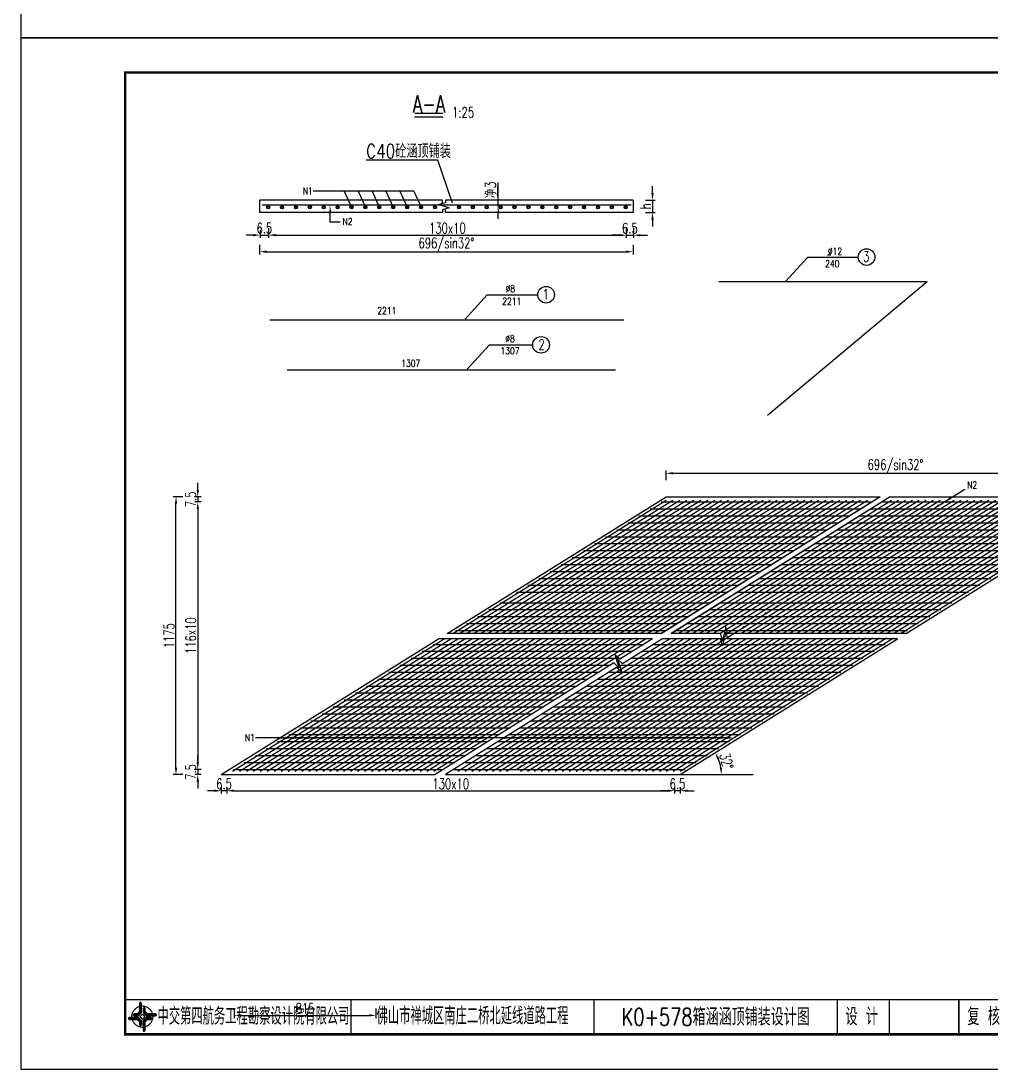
# Model space of a CAD drawing. Header units: millimetres. Extents: x -475 to 1205, y -1212 to 867.
# Drawn here: x -475.2 to -195.9, y -321.1 to -19.3 of the extents above; entities that cross this region are included whole.
import ezdxf
from ezdxf.enums import TextEntityAlignment as Align

# ---------------------------------------------------------------- set-up
doc = ezdxf.new("R2010")
doc.units = ezdxf.units.MM
doc.header["$LTSCALE"] = 0.25
doc.header["$PDMODE"] = 32
doc.header["$PDSIZE"] = 0.5
for name, color, linetype in [('0_yellow', 2, 'Continuous'), ('DIMENSION', 4, 'Continuous'), ('GANG_JIN', 6, 'Continuous'), ('YBGZ', 1, 'Continuous'), ('图框', 7, 'Continuous'), ('尺寸标注', 2, 'Continuous'), ('文字', 7, 'Continuous'), ('文字字符', 7, 'Continuous'), ('标注', 4, 'Continuous'), ('界线', 1, 'Continuous'), ('结构', 7, 'Continuous'), ('钢筋', 6, 'Continuous')]:
    doc.layers.add(name, color=color, linetype=linetype)
doc.styles.add('DESIGN', font='romans9_.shx', dxfattribs={"width": 0.8, "bigfont": 'hztxt.shx'})
doc.styles.get("Standard").update_dxf_attribs({"font": 'simplex1.shx', "width": 0.7, "bigfont": 'hztxt.shx'})
doc.styles.add('text', font='romans__.shx', dxfattribs={"width": 0.8, "bigfont": 'hztxt.shx'})
doc.dimstyles.new('STANDARD-200', dxfattribs={"dimscale": 0, "dimtxt": 3, "dimasz": 2, "dimexe": 0.8, "dimexo": 1, "dimgap": 0.5, "dimtad": 1, "dimdec": 0, "dimlfac": 20, "dimzin": 9, "dimdsep": 46, "dimtxsty": 'Standard', "dimcen": 0.5, "dimclrd": 256, "dimclre": 256, "dimclrt": 7, "dimadec": 0, "dimazin": 2, "dimtfac": 1, "dimtdec": 0, "dimtix": 1, "dimtmove": 2, "dimatfit": 3, "dimfxl": 0, "dimtolj": 1, "dimtzin": 0, "dimlwd": -1, "dimlwe": -1, "dimarcsym": 0})
doc.dimstyles.new('STANDARD-25', dxfattribs={"dimscale": 0, "dimtxt": 3, "dimasz": 2, "dimexe": 0.8, "dimexo": 1, "dimgap": 0.5, "dimtad": 1, "dimdec": 0, "dimlfac": 2.5, "dimzin": 9, "dimdsep": 46, "dimtxsty": 'Standard', "dimcen": 0.5, "dimclrd": 256, "dimclre": 256, "dimclrt": 7, "dimadec": 0, "dimazin": 2, "dimtfac": 1, "dimtdec": 0, "dimtix": 1, "dimtmove": 2, "dimatfit": 3, "dimfxl": 0, "dimtolj": 1, "dimtzin": 0, "dimlwd": -1, "dimlwe": -1, "dimarcsym": 0})

# ---------------------------------------------------------------- blocks, each defined once
blk = doc.blocks.new('123')
at = {"layer": '图框', "color": 2}
blk.add_lwpolyline([(370.03, 635.68), (370.03, 932.68), (-49.97, 932.68), (-49.97, 635.68)], close=True, dxfattribs=at)
blk = doc.blocks.new('tb')
at = {"lineweight": -3}
h = blk.add_hatch(color=256, dxfattribs=at)
h.paths.add_polyline_path([(-1.23, -0.13), (-3.78, -0.14), (-4.14, -0.41), (-1.4, -0.44), (-0.56, -1.24), (-0.54, -2.62), (-0.27, -2.2), (-0.26, -1.06)])
h.paths.add_polyline_path([(0.13, -1.08), (0.14, -3.86), (0.41, -4.26), (0.44, -1.24), (1.25, -0.43), (2.66, -0.43), (2.26, -0.16), (1.07, -0.15)])
h.paths.add_polyline_path([(1.08, 0.3), (3.62, 0.3), (4.02, 0.56), (1.25, 0.57), (0.43, 1.39), (0.43, 2.8), (0.16, 2.41), (0.15, 1.24)])
h.paths.add_polyline_path([(-0.28, 1.21), (-0.28, 3.99), (-0.56, 4.39), (-0.57, 1.41), (-1.38, 0.6), (-2.74, 0.56), (-2.33, 0.3), (-1.2, 0.29)])
for p, q in [((-0.56, 4.39), (-0.57, 1.41)), ((-1.38, 0.6), (-2.74, 0.56)), ((-0.57, 1.41), (-1.38, 0.6)), ((0.43, 2.8), (0.43, 1.39)), ((0.43, 1.39), (1.25, 0.57)), ((1.25, 0.57), (4.02, 0.56)), ((-4.14, -0.41), (-1.4, -0.44)), ((-1.4, -0.44), (-0.56, -1.24)), ((-0.56, -1.24), (-0.54, -2.62)), ((0.41, -4.26), (0.44, -1.24)), ((0.44, -1.24), (1.25, -0.43)), ((1.25, -0.43), (2.66, -0.43))]:
    blk.add_line(p, q, dxfattribs=at)
at = {"lineweight": -3, "const_width": 0.35, "flags": 128}
for points in [[(-0.9, 3.02, 0.324167), (-3.16, -0.14)], [(2.88, 0.92, 0.324403), (-0.24, 3.15)], [(0.75, -2.86, 0.325418), (3.02, 0.26)], [(-2.98, -0.76, 0.322976), (0.14, -2.98)]]:
    blk.add_lwpolyline(points, format="xyb", dxfattribs=at)
at = {"lineweight": -3, "flags": 128}
for points in [[(-0.9, 3.99), (-0.9, 1.58), (-1.53, 0.91), (-2.34, 0.91), (-2.74, 0.56), (-2.33, 0.3), (-1.2, 0.29), (-0.28, 1.21), (-0.28, 3.99), (-0.56, 4.39)], [(-0.04, 0.77), (0.68, 0.04), (-0.04, -0.69), (-0.77, 0.05)], [(3.62, 0.92), (1.43, 0.92), (0.77, 1.54), (0.77, 2.38), (0.43, 2.8), (0.16, 2.41), (0.15, 1.24), (1.08, 0.3), (3.62, 0.3), (4.02, 0.56)], [(-3.73, -0.76), (-1.54, -0.76), (-0.89, -1.39), (-0.89, -2.21), (-0.54, -2.62), (-0.27, -2.2), (-0.26, -1.06), (-1.23, -0.13), (-3.78, -0.14), (-4.14, -0.41)], [(0.75, -3.85), (0.75, -1.43), (1.4, -0.78), (2.26, -0.78), (2.66, -0.43), (2.26, -0.16), (1.07, -0.15), (0.13, -1.08), (0.14, -3.86), (0.41, -4.26)]]:
    blk.add_lwpolyline(points, close=True, dxfattribs=at)
blk = doc.blocks.new('series')
at = {"width": 0.75}
for tag, height, p in [('页码', 4, (-35, -19)), ('图名', 5, (-220, -282)), ('图号', 5, (-20, -282))]:
    blk.add_attdef(tag, text='', height=height, dxfattribs=at).set_placement(p, align=Align.MIDDLE_CENTER)
blk = doc.blocks.new('*D800')
at = {"layer": 'Defpoints', "color": 0}
for p in [(-413.76, -223.73), (-373, -288.17), (-373, -305.63)]:
    blk.add_point(p, dxfattribs=at)
at = {"layer": '标注'}
for p, q in [((-413.76, -303.63), (-413.76, -306.43)), ((-373, -303.63), (-373, -306.43)), ((-411.76, -305.63), (-375, -305.63))]:
    blk.add_line(p, q, dxfattribs=at)
for points in [[(-411.76, -305.29), (-411.76, -305.96), (-413.76, -305.63)], [(-375, -305.29), (-375, -305.96), (-373, -305.63)]]:
    blk.add_solid(points, dxfattribs=at)
at = {"layer": '标注', "color": 7, "insert": (-393.38, -303.63), "char_height": 3, "attachment_point": 5}
blk.add_mtext('\\A1;815', dxfattribs=at)
blk = doc.blocks.new('*D840')
at = {"layer": 'Defpoints', "color": 0}
for p in [(-430.54, -156.28), (-290.17, -156.28), (-290.17, -236.28)]:
    blk.add_point(p, dxfattribs=at)
at = {"layer": '标注'}
for p, q in [((-428.54, -156.28), (-431.34, -156.28)), ((-430.54, -234.28), (-430.54, -158.28)), ((-428.54, -236.28), (-431.34, -236.28))]:
    blk.add_line(p, q, dxfattribs=at)
for points in [[(-430.87, -158.28), (-430.2, -158.28), (-430.54, -156.28)], [(-430.87, -234.28), (-430.2, -234.28), (-430.54, -236.28)]]:
    blk.add_solid(points, dxfattribs=at)
at = {"layer": '标注', "color": 7, "insert": (-432.54, -196.28), "char_height": 3, "attachment_point": 5, "rotation": 90}
blk.add_mtext('\\A1;1175', dxfattribs=at)
blk = doc.blocks.new('*D841')
at = {"layer": 'Defpoints', "color": 0}
for p in [(-422.28, -157.78), (-424.28, -234.78), (-422.28, -234.78)]:
    blk.add_point(p, dxfattribs=at)
at = {"layer": '标注'}
for p, q in [((-423.28, -157.78), (-425.08, -157.78)), ((-424.28, -159.78), (-424.28, -232.78)), ((-423.28, -234.78), (-425.08, -234.78))]:
    blk.add_line(p, q, dxfattribs=at)
for points in [[(-424.61, -159.78), (-423.94, -159.78), (-424.28, -157.78)], [(-424.61, -232.78), (-423.94, -232.78), (-424.28, -234.78)]]:
    blk.add_solid(points, dxfattribs=at)
at = {"layer": '标注', "color": 7, "insert": (-426.28, -196.28), "char_height": 3, "attachment_point": 5, "rotation": 90}
blk.add_mtext('\\A1;116x10', dxfattribs=at)
blk = doc.blocks.new('*D842')
at = {"layer": 'Defpoints', "color": 0}
for p in [(-422.28, -234.78), (-424.28, -236.28), (-422.28, -236.28)]:
    blk.add_point(p, dxfattribs=at)
at = {"layer": '标注'}
for p, q in [((-424.28, -232.78), (-424.28, -230.78)), ((-423.28, -234.78), (-425.08, -234.78)), ((-424.28, -234.78), (-424.28, -236.28)), ((-423.28, -236.28), (-425.08, -236.28)), ((-424.28, -238.28), (-424.28, -240.28))]:
    blk.add_line(p, q, dxfattribs=at)
for points in [[(-424.61, -232.78), (-423.94, -232.78), (-424.28, -234.78)], [(-424.61, -238.28), (-423.94, -238.28), (-424.28, -236.28)]]:
    blk.add_solid(points, dxfattribs=at)
at = {"layer": '标注', "color": 7, "insert": (-426.28, -235.53), "char_height": 3, "attachment_point": 5, "rotation": 90}
blk.add_mtext('\\A1;7.5', dxfattribs=at)
blk = doc.blocks.new('*D843')
at = {"layer": 'Defpoints', "color": 0}
for p in [(-422.28, -156.28), (-424.28, -157.78), (-422.28, -157.78)]:
    blk.add_point(p, dxfattribs=at)
at = {"layer": '标注'}
for p, q in [((-424.28, -154.28), (-424.28, -152.28)), ((-423.28, -156.28), (-425.08, -156.28)), ((-424.28, -156.28), (-424.28, -157.78)), ((-423.28, -157.78), (-425.08, -157.78)), ((-424.28, -159.78), (-424.28, -161.78))]:
    blk.add_line(p, q, dxfattribs=at)
for points in [[(-424.61, -154.28), (-423.94, -154.28), (-424.28, -156.28)], [(-424.61, -159.78), (-423.94, -159.78), (-424.28, -157.78)]]:
    blk.add_solid(points, dxfattribs=at)
at = {"layer": '标注', "color": 7, "insert": (-426.28, -157.03), "char_height": 3, "attachment_point": 5, "rotation": 90}
blk.add_mtext('\\A1;7.5', dxfattribs=at)
blk = doc.blocks.new('*D844')
at = {"layer": 'Defpoints', "color": 0}
for p in [(-157.36, -149.52), (-289.46, -156.28), (-157.36, -156.28)]:
    blk.add_point(p, dxfattribs=at)
at = {"layer": '标注'}
for p, q in [((-289.46, -151.52), (-289.46, -148.72)), ((-287.46, -149.52), (-159.36, -149.52)), ((-157.36, -151.52), (-157.36, -148.72))]:
    blk.add_line(p, q, dxfattribs=at)
for points in [[(-287.46, -149.19), (-287.46, -149.85), (-289.46, -149.52)], [(-159.36, -149.19), (-159.36, -149.85), (-157.36, -149.52)]]:
    blk.add_solid(points, dxfattribs=at)
at = {"layer": '标注', "color": 7, "insert": (-223.41, -147.52), "char_height": 3, "attachment_point": 5}
blk.add_mtext('\\A1;696/sin32°', dxfattribs=at)
blk = doc.blocks.new('*D845')
at = {"layer": 'Defpoints', "color": 0}
for p in [(-286.98, -238.94), (-286.98, -240.94), (-285.38, -238.94)]:
    blk.add_point(p, dxfattribs=at)
at = {"layer": '标注'}
for p, q in [((-288.98, -240.94), (-290.98, -240.94)), ((-286.98, -239.94), (-286.98, -241.74)), ((-285.38, -240.94), (-286.98, -240.94)), ((-285.38, -239.94), (-285.38, -241.74)), ((-283.38, -240.94), (-281.38, -240.94))]:
    blk.add_line(p, q, dxfattribs=at)
for points in [[(-288.98, -240.6), (-288.98, -241.27), (-286.98, -240.94)], [(-283.38, -240.6), (-283.38, -241.27), (-285.38, -240.94)]]:
    blk.add_solid(points, dxfattribs=at)
at = {"layer": '标注', "color": 7, "insert": (-286.18, -238.94), "char_height": 3, "attachment_point": 5}
blk.add_mtext('\\A1;6.5', dxfattribs=at)
blk = doc.blocks.new('*D846')
at = {"layer": 'Defpoints', "color": 0}
for p in [(-417.49, -238.94), (-417.49, -240.94), (-415.89, -238.94)]:
    blk.add_point(p, dxfattribs=at)
at = {"layer": '标注'}
for p, q in [((-419.49, -240.94), (-421.49, -240.94)), ((-417.49, -239.94), (-417.49, -241.74)), ((-415.89, -240.94), (-417.49, -240.94)), ((-415.89, -239.94), (-415.89, -241.74)), ((-413.89, -240.94), (-411.89, -240.94))]:
    blk.add_line(p, q, dxfattribs=at)
for points in [[(-419.49, -240.6), (-419.49, -241.27), (-417.49, -240.94)], [(-413.89, -240.6), (-413.89, -241.27), (-415.89, -240.94)]]:
    blk.add_solid(points, dxfattribs=at)
at = {"layer": '标注', "color": 7, "insert": (-416.69, -238.94), "char_height": 3, "attachment_point": 5}
blk.add_mtext('\\A1;6.5', dxfattribs=at)
blk = doc.blocks.new('*D847')
at = {"layer": 'Defpoints', "color": 0}
for p in [(-415.89, -238.94), (-286.98, -238.94), (-286.98, -240.94)]:
    blk.add_point(p, dxfattribs=at)
at = {"layer": '标注'}
for p, q in [((-415.89, -239.94), (-415.89, -241.74)), ((-413.89, -240.94), (-288.98, -240.94)), ((-286.98, -239.94), (-286.98, -241.74))]:
    blk.add_line(p, q, dxfattribs=at)
for points in [[(-413.89, -240.6), (-413.89, -241.27), (-415.89, -240.94)], [(-288.98, -240.6), (-288.98, -241.27), (-286.98, -240.94)]]:
    blk.add_solid(points, dxfattribs=at)
at = {"layer": '标注', "color": 7, "insert": (-351.44, -238.94), "char_height": 3, "attachment_point": 5}
blk.add_mtext('\\A1;130x10', dxfattribs=at)
blk = doc.blocks.new('*D848')
at = {"layer": 'Defpoints', "color": 0}
for p in [(-222.87, -197.22), (-273.72, -234.08), (-285.38, -236.28), (-285.38, -236.28), (-264.34, -236.28)]:
    blk.add_point(p, dxfattribs=at)
at = {"layer": '标注'}
blk.add_arc((-285.38, -236.28), 11.86, 9.6697, 22.3303, dxfattribs=at)
for points in [[(-274.71, -231.93), (-274.11, -231.62), (-275.32, -229.99)], [(-273.36, -234.26), (-274.02, -234.32), (-273.52, -236.28)]]:
    blk.add_solid(points, dxfattribs=at)
at = {"layer": '标注', "color": 7, "insert": (-272.06, -232.46), "char_height": 3, "attachment_point": 5, "rotation": 286}
blk.add_mtext('\\A1;32°', dxfattribs=at)
blk = doc.blocks.new('DIM')
blk.add_lwpolyline([(-1, -0.1, 0.2, 0, 0), (0, 0, 0, 0, 0)], format="xyseb")
blk = doc.blocks.new('*D850')
at = {"layer": 'Defpoints', "color": 0}
for p in [(-403.86, -67.06), (-406.32, -78.44), (-403.86, -80.94)]:
    blk.add_point(p, dxfattribs=at)
at = {"layer": '标注'}
for p, q in [((-408.32, -80.94), (-410.32, -80.94)), ((-406.32, -79.44), (-406.32, -81.74)), ((-406.32, -80.94), (-403.86, -80.94)), ((-403.86, -78.94), (-403.86, -81.74)), ((-401.86, -80.94), (-399.86, -80.94))]:
    blk.add_line(p, q, dxfattribs=at)
for points in [[(-408.32, -80.6), (-408.32, -81.27), (-406.32, -80.94)], [(-401.86, -80.6), (-401.86, -81.27), (-403.86, -80.94)]]:
    blk.add_solid(points, dxfattribs=at)
at = {"layer": '标注', "color": 7, "insert": (-405.09, -78.94), "char_height": 3, "attachment_point": 5}
blk.add_mtext('\\A1;6.5', dxfattribs=at)
blk = doc.blocks.new('*D851')
at = {"layer": 'Defpoints', "color": 0}
for p in [(-403.86, -79.44), (-300.93, -79.46), (-300.93, -80.94)]:
    blk.add_point(p, dxfattribs=at)
at = {"layer": '标注'}
for p, q in [((-403.86, -80.44), (-403.86, -81.74)), ((-401.86, -80.94), (-302.93, -80.94)), ((-300.93, -80.46), (-300.93, -81.74))]:
    blk.add_line(p, q, dxfattribs=at)
for points in [[(-401.86, -80.6), (-401.86, -81.27), (-403.86, -80.94)], [(-302.93, -80.6), (-302.93, -81.27), (-300.93, -80.94)]]:
    blk.add_solid(points, dxfattribs=at)
at = {"layer": '标注', "color": 7, "insert": (-352.4, -78.94), "char_height": 3, "attachment_point": 5}
blk.add_mtext('\\A1;130x10', dxfattribs=at)
blk = doc.blocks.new('*D852')
at = {"layer": 'Defpoints', "color": 0}
for p in [(-298.83, -65.43), (-300.93, -67.06), (-298.83, -80.96)]:
    blk.add_point(p, dxfattribs=at)
at = {"layer": '标注'}
for p, q in [((-302.93, -80.96), (-304.93, -80.96)), ((-300.93, -78.96), (-300.93, -81.76)), ((-300.93, -80.96), (-298.83, -80.96)), ((-298.83, -78.96), (-298.83, -81.76)), ((-296.83, -80.96), (-294.83, -80.96))]:
    blk.add_line(p, q, dxfattribs=at)
for points in [[(-302.93, -80.63), (-302.93, -81.3), (-300.93, -80.96)], [(-296.83, -80.63), (-296.83, -81.3), (-298.83, -80.96)]]:
    blk.add_solid(points, dxfattribs=at)
at = {"layer": '标注', "color": 7, "insert": (-299.88, -78.96), "char_height": 3, "attachment_point": 5}
blk.add_mtext('\\A1;6.5', dxfattribs=at)
blk = doc.blocks.new('*D853')
at = {"layer": 'Defpoints', "color": 0}
for p in [(-298.97, -70.84), (-298.97, -74.44), (-293.35, -74.44)]:
    blk.add_point(p, dxfattribs=at)
at = {"layer": '标注'}
for p, q in [((-293.35, -68.84), (-293.35, -66.84)), ((-295.35, -70.84), (-292.55, -70.84)), ((-293.35, -70.84), (-293.35, -74.44)), ((-295.35, -74.44), (-292.55, -74.44)), ((-293.35, -76.44), (-293.35, -78.44))]:
    blk.add_line(p, q, dxfattribs=at)
for points in [[(-293.69, -68.84), (-293.02, -68.84), (-293.35, -70.84)], [(-293.69, -76.44), (-293.02, -76.44), (-293.35, -74.44)]]:
    blk.add_solid(points, dxfattribs=at)
at = {"layer": '标注', "color": 7, "insert": (-295.35, -72.64), "char_height": 3, "attachment_point": 5, "rotation": 90}
blk.add_mtext('\\A1;h', dxfattribs=at)
blk = doc.blocks.new('A$C3CEC7726')
at = {"layer": 'YBGZ', "color": 4, "linetype": 'Continuous'}
for radius in [0.45, 0.27]:
    blk.add_circle((0, 0), radius, dxfattribs=at)
blk = doc.blocks.new('*D854')
at = {"layer": 'Defpoints', "color": 0}
for p in [(-406.46, -74.44), (-298.97, -74.44), (-298.97, -85.71)]:
    blk.add_point(p, dxfattribs=at)
at = {"layer": '标注'}
for p, q in [((-406.46, -83.71), (-406.46, -86.51)), ((-298.97, -83.71), (-298.97, -86.51)), ((-404.46, -85.71), (-300.97, -85.71))]:
    blk.add_line(p, q, dxfattribs=at)
for points in [[(-404.46, -85.38), (-404.46, -86.05), (-406.46, -85.71)], [(-300.97, -85.38), (-300.97, -86.05), (-298.97, -85.71)]]:
    blk.add_solid(points, dxfattribs=at)
at = {"layer": '标注', "color": 7, "insert": (-352.71, -83.71), "char_height": 3, "attachment_point": 5}
blk.add_mtext('\\A1;696/sin32°', dxfattribs=at)

msp = doc.modelspace()

# ---------------------------------------------------------------- linework, layer by layer
for p, q in [((-227.86, -156.281), (-290.874, -195.656)), ((-224.957, -156.281), (-287.97, -195.656)), ((-283.97, -195.656), (-287.97, -195.656)), ((-273.743, -195.656), (-285.422, -195.656)), ((-273.226, -197.588), (-273.743, -195.656)), ((-272.261, -193.724), (-273.226, -197.588)), ((-272.261, -195.283), (-273.226, -199.147)), ((-271.743, -195.656), (-272.261, -193.724)), ((-272.261, -195.283), (-271.743, -197.215)), ((-220.37, -195.656), (-272.161, -195.656)), ((-293.369, -197.215), (-302.775, -203.093)), ((-290.466, -197.215), (-301.988, -204.415)), ((-284.466, -197.215), (-290.466, -197.215)), ((-273.226, -199.147), (-273.743, -197.215)), ((-302.775, -203.093), (-304.238, -201.729)), ((-304.238, -201.729), (-303.009, -205.517)), ((-304.471, -204.153), (-355.887, -236.281)), ((-303.009, -205.517), (-304.471, -204.153)), ((-301.988, -204.415), (-303.45, -203.051)), ((-303.45, -203.051), (-302.221, -206.839)), ((-303.684, -205.475), (-352.984, -236.281)), ((-302.221, -206.839), (-303.684, -205.475))]:
    msp.add_line(p, q)
for points, const_width in [([(-65.166, -34.085), (-445.166, -34.085), (-445.166, -311.085), (-65.166, -311.085), (-65.166, -34.085)], 0.7), ([(-445.166, -301.085), (-65.166, -301.085)], 0.4)]:
    msp.add_lwpolyline(points, dxfattribs=dict(const_width=const_width))
for points in [[(-352.474, -195.656), (-289.46, -156.281)], [(-289.46, -156.281), (-227.86, -156.281)], [(-224.957, -156.281), (-157.357, -156.281)], [(-220.37, -195.656), (-157.357, -156.281)], [(-290.874, -195.656), (-352.474, -195.656)], [(-417.487, -236.281), (-354.969, -197.215)], [(-293.369, -197.215), (-354.969, -197.215)], [(-273.325, -197.215), (-285.422, -197.215)], [(-285.384, -236.281), (-222.866, -197.215)], [(-222.866, -197.215), (-271.743, -197.215)], [(-417.487, -236.281), (-355.887, -236.281)], [(-352.984, -236.281), (-285.384, -236.281)]]:
    msp.add_lwpolyline(points)
at = {"color": 4}
for points in [[(-269.97, -195.656), (-203.443, -154.085)], [(-332.583, -234.781), (-269.97, -195.656)]]:
    msp.add_lwpolyline(points, dxfattribs=at)
at = {"color": 6}
for points in [[(-350.874, -195.656), (-289.461, -157.281)], [(-348.874, -195.656), (-287.461, -157.281)], [(-346.874, -195.656), (-285.461, -157.281)], [(-344.874, -195.656), (-283.461, -157.281)], [(-342.874, -195.656), (-281.461, -157.281)], [(-340.874, -195.656), (-279.461, -157.281)], [(-338.874, -195.656), (-277.461, -157.281)], [(-336.874, -195.656), (-275.461, -157.281)], [(-334.874, -195.656), (-273.461, -157.281)], [(-332.874, -195.656), (-271.461, -157.281)], [(-330.874, -195.656), (-269.461, -157.281)], [(-328.874, -195.656), (-267.461, -157.281)], [(-326.874, -195.656), (-265.461, -157.281)], [(-324.874, -195.656), (-263.461, -157.281)], [(-322.874, -195.656), (-261.461, -157.281)], [(-320.874, -195.656), (-259.461, -157.281)], [(-318.874, -195.656), (-257.461, -157.281)], [(-316.874, -195.656), (-255.461, -157.281)], [(-314.874, -195.656), (-253.461, -157.281)], [(-312.874, -195.656), (-251.461, -157.281)], [(-310.874, -195.656), (-249.461, -157.281)], [(-308.874, -195.656), (-247.461, -157.281)], [(-306.874, -195.656), (-245.461, -157.281)], [(-304.874, -195.656), (-243.461, -157.281)], [(-302.874, -195.656), (-241.461, -157.281)], [(-300.874, -195.656), (-239.461, -157.281)], [(-298.874, -195.656), (-237.461, -157.281)], [(-296.874, -195.656), (-235.461, -157.281)], [(-294.874, -195.656), (-233.461, -157.281)], [(-294.062, -159.781), (-233.462, -159.781)], [(-292.874, -195.656), (-231.461, -157.281)], [(-290.874, -195.656), (-229.461, -157.281)], [(-290.861, -157.781), (-230.261, -157.781)], [(-287.97, -195.656), (-226.557, -157.281)], [(-285.97, -195.656), (-224.557, -157.281)], [(-283.97, -195.656), (-222.557, -157.281)], [(-281.97, -195.656), (-220.557, -157.281)], [(-279.97, -195.656), (-218.557, -157.281)], [(-277.97, -195.656), (-216.557, -157.281)], [(-275.97, -195.656), (-214.557, -157.281)], [(-273.97, -195.656), (-212.557, -157.281)], [(-271.97, -195.656), (-210.557, -157.281)], [(-269.97, -195.656), (-208.557, -157.281)], [(-267.97, -195.656), (-206.557, -157.281)], [(-265.97, -195.656), (-204.557, -157.281)], [(-263.97, -195.656), (-202.557, -157.281)], [(-261.97, -195.656), (-200.557, -157.281)], [(-259.97, -195.656), (-198.557, -157.281)], [(-257.97, -195.656), (-196.557, -157.281)], [(-255.97, -195.656), (-194.557, -157.281)], [(-253.97, -195.656), (-192.557, -157.281)], [(-251.97, -195.656), (-190.557, -157.281)], [(-249.97, -195.656), (-188.557, -157.281)], [(-247.97, -195.656), (-186.557, -157.281)], [(-245.97, -195.656), (-184.557, -157.281)], [(-243.97, -195.656), (-182.557, -157.281)], [(-241.97, -195.656), (-180.557, -157.281)], [(-239.97, -195.656), (-178.557, -157.281)], [(-237.97, -195.656), (-176.557, -157.281)], [(-235.97, -195.656), (-174.557, -157.281)], [(-233.97, -195.656), (-172.557, -157.281)], [(-231.97, -195.656), (-170.557, -157.281)], [(-230.558, -159.781), (-163.958, -159.781)], [(-229.97, -195.656), (-168.557, -157.281)], [(-227.97, -195.656), (-166.557, -157.281)], [(-227.358, -157.781), (-160.758, -157.781)], [(-225.97, -195.656), (-164.557, -157.281)], [(-223.97, -195.656), (-162.557, -157.281)], [(-221.97, -195.656), (-160.557, -157.281)], [(-297.262, -161.781), (-236.662, -161.781)], [(-233.759, -161.781), (-167.159, -161.781)], [(-303.664, -165.781), (-243.064, -165.781)], [(-300.463, -163.781), (-239.863, -163.781)], [(-240.16, -165.781), (-173.56, -165.781)], [(-236.96, -163.781), (-170.36, -163.781)], [(-306.864, -167.781), (-246.264, -167.781)], [(-243.361, -167.781), (-176.761, -167.781)], [(-313.266, -171.781), (-252.666, -171.781)], [(-310.065, -169.781), (-249.465, -169.781)], [(-249.762, -171.781), (-183.162, -171.781)], [(-246.562, -169.781), (-179.962, -169.781)], [(-316.466, -173.781), (-255.866, -173.781)], [(-252.963, -173.781), (-186.363, -173.781)], [(-322.868, -177.781), (-262.268, -177.781)], [(-319.667, -175.781), (-259.067, -175.781)], [(-259.364, -177.781), (-192.764, -177.781)], [(-256.164, -175.781), (-189.564, -175.781)], [(-326.068, -179.781), (-265.468, -179.781)], [(-262.565, -179.781), (-195.965, -179.781)], [(-332.47, -183.781), (-271.87, -183.781)], [(-329.269, -181.781), (-268.669, -181.781)], [(-268.966, -183.781), (-202.366, -183.781)], [(-265.766, -181.781), (-199.166, -181.781)], [(-337.271, -186.781), (-276.671, -186.781)], [(-273.767, -186.781), (-207.167, -186.781)], [(-340.471, -188.781), (-279.871, -188.781)], [(-276.968, -188.781), (-210.368, -188.781)], [(-346.873, -192.781), (-286.273, -192.781)], [(-343.672, -190.781), (-283.072, -190.781)], [(-283.369, -192.781), (-216.769, -192.781)], [(-280.169, -190.781), (-213.569, -190.781)], [(-350.073, -194.781), (-289.473, -194.781)], [(-286.57, -194.781), (-219.97, -194.781)], [(-414.287, -235.281), (-353.369, -197.215)], [(-412.287, -235.281), (-351.369, -197.215)], [(-410.287, -235.281), (-349.369, -197.215)], [(-408.287, -235.281), (-347.369, -197.215)], [(-406.287, -235.281), (-345.369, -197.215)], [(-404.287, -235.281), (-343.369, -197.215)], [(-402.287, -235.281), (-341.369, -197.215)], [(-400.287, -235.281), (-339.369, -197.215)], [(-398.287, -235.281), (-337.369, -197.215)], [(-396.287, -235.281), (-335.369, -197.215)], [(-394.287, -235.281), (-333.369, -197.215)], [(-392.287, -235.281), (-331.369, -197.215)], [(-390.287, -235.281), (-329.369, -197.215)], [(-388.287, -235.281), (-327.369, -197.215)], [(-386.287, -235.281), (-325.369, -197.215)], [(-384.287, -235.281), (-323.369, -197.215)], [(-382.287, -235.281), (-321.369, -197.215)], [(-380.287, -235.281), (-319.369, -197.215)], [(-378.287, -235.281), (-317.369, -197.215)], [(-376.287, -235.281), (-315.369, -197.215)], [(-374.287, -235.281), (-313.369, -197.215)], [(-372.287, -235.281), (-311.369, -197.215)], [(-370.287, -235.281), (-309.369, -197.215)], [(-368.287, -235.281), (-307.369, -197.215)], [(-366.287, -235.281), (-305.369, -197.215)], [(-364.287, -235.281), (-303.369, -197.215)], [(-362.287, -235.281), (-301.369, -197.215)], [(-360.287, -235.281), (-299.369, -197.215)], [(-358.287, -235.281), (-297.369, -197.215)], [(-356.475, -198.781), (-295.875, -198.781)], [(-356.287, -235.281), (-295.369, -197.215)], [(-349.383, -235.281), (-288.466, -197.215)], [(-347.383, -235.281), (-286.414, -197.183)], [(-345.383, -235.281), (-284.466, -197.215)], [(-343.383, -235.281), (-282.466, -197.215)], [(-341.383, -235.281), (-280.466, -197.215)], [(-339.383, -235.281), (-278.466, -197.215)], [(-337.383, -235.281), (-276.466, -197.215)], [(-335.383, -235.281), (-274.466, -197.215)], [(-331.383, -235.281), (-270.466, -197.215)], [(-329.383, -235.281), (-268.466, -197.215)], [(-327.383, -235.281), (-266.466, -197.215)], [(-325.383, -235.281), (-264.466, -197.215)], [(-323.383, -235.281), (-262.466, -197.215)], [(-321.383, -235.281), (-260.466, -197.215)], [(-319.383, -235.281), (-258.466, -197.215)], [(-317.383, -235.281), (-256.466, -197.215)], [(-315.383, -235.281), (-254.466, -197.215)], [(-313.383, -235.281), (-252.466, -197.215)], [(-311.383, -235.281), (-250.466, -197.215)], [(-309.383, -235.281), (-248.466, -197.215)], [(-307.383, -235.281), (-246.466, -197.215)], [(-305.383, -235.281), (-244.466, -197.215)], [(-303.383, -235.281), (-242.466, -197.215)], [(-301.383, -235.281), (-240.466, -197.215)], [(-299.383, -235.281), (-238.466, -197.215)], [(-297.383, -235.281), (-235.97, -196.906)], [(-295.383, -235.281), (-233.97, -196.906)], [(-293.383, -235.281), (-231.97, -196.906)], [(-292.971, -198.781), (-226.371, -198.781)], [(-291.383, -235.281), (-229.97, -196.906)], [(-289.383, -235.281), (-227.97, -196.906)], [(-287.383, -235.281), (-225.97, -196.906)], [(-285.383, -235.281), (-223.97, -196.906)], [(-359.675, -200.781), (-299.075, -200.781)], [(-296.172, -200.781), (-229.572, -200.781)], [(-366.077, -204.781), (-305.477, -204.781)], [(-362.876, -202.781), (-302.276, -202.781)], [(-302.889, -204.781), (-235.775, -204.781)], [(-299.373, -202.781), (-232.773, -202.781)], [(-369.277, -206.781), (-308.677, -206.781)], [(-305.774, -206.781), (-239.174, -206.781)], [(-375.679, -210.781), (-315.079, -210.781)], [(-372.478, -208.781), (-311.878, -208.781)], [(-312.175, -210.781), (-245.575, -210.781)], [(-308.975, -208.781), (-242.375, -208.781)], [(-378.879, -212.781), (-318.279, -212.781)], [(-315.376, -212.781), (-248.776, -212.781)], [(-385.281, -216.781), (-324.681, -216.781)], [(-382.08, -214.781), (-321.48, -214.781)], [(-321.777, -216.781), (-255.177, -216.781)], [(-318.577, -214.781), (-251.977, -214.781)], [(-388.481, -218.781), (-327.881, -218.781)], [(-324.978, -218.781), (-258.378, -218.781)], [(-394.883, -222.781), (-334.283, -222.781)], [(-391.682, -220.781), (-331.082, -220.781)], [(-331.379, -222.781), (-264.779, -222.781)], [(-328.179, -220.781), (-261.579, -220.781)], [(-398.083, -224.781), (-337.483, -224.781)], [(-334.58, -224.781), (-267.98, -224.781)], [(-404.485, -228.781), (-343.885, -228.781)], [(-401.284, -226.781), (-340.684, -226.781)], [(-340.981, -228.781), (-274.381, -228.781)], [(-337.781, -226.781), (-271.181, -226.781)], [(-407.685, -230.781), (-347.085, -230.781)], [(-344.182, -230.781), (-277.582, -230.781)], [(-414.087, -234.781), (-353.487, -234.781)], [(-410.886, -232.781), (-350.286, -232.781)], [(-350.583, -234.781), (-283.983, -234.781)], [(-347.383, -232.781), (-280.783, -232.781)]]:
    msp.add_lwpolyline(points, dxfattribs=at)
at = {"layer": 'DIMENSION'}
for p, q in [((-248.662, -87.245), (-255.055, -94.246)), ((-248.662, -87.245), (-234.113, -87.245)), ((-340.942, -98.099), (-347.336, -105.101)), ((-340.942, -98.099), (-326.394, -98.099)), ((-340.323, -112.529), (-346.717, -119.531)), ((-340.323, -112.529), (-327.856, -112.529))]:
    msp.add_line(p, q, dxfattribs=at)
for centre in [(-231.713, -87.245), (-323.994, -98.099), (-325.456, -112.529)]:
    msp.add_circle(centre, 2.4, dxfattribs=at)
at = {"layer": 'GANG_JIN'}
for p, q in [((-403.565, -105.301), (-301.628, -105.301)), ((-398.548, -119.731), (-303.971, -119.731))]:
    msp.add_line(p, q, dxfattribs=at)
at = {"layer": '图框', "const_width": 0.4}
for points in [[(-380.166, -301.085), (-380.166, -311.085)], [(-310.166, -311.085), (-310.166, -301.085)], [(-240.166, -311.085), (-240.166, -301.085)], [(-225.166, -311.085), (-225.166, -301.085)], [(-205.166, -311.085), (-205.166, -301.085)]]:
    msp.add_lwpolyline(points, dxfattribs=at)
at = {"layer": '尺寸标注', "color": 7}
msp.add_line((-242.965, -86.601), (-241.986, -86.601), dxfattribs=at)
at = {"layer": '文字'}
msp.add_line((-361.838, -46.892), (-353.601, -46.892), dxfattribs=at)
at = {"layer": '文字', "const_width": 0.4}
msp.add_lwpolyline([(-361.838, -45.892), (-353.601, -45.892)], dxfattribs=at)
at = {"layer": '标注'}
for p, q in [((-375.747, -59.284), (-355.249, -59.284)), ((-355.249, -59.284), (-351.03, -71.67)), ((-337.859, -65.749), (-337.859, -70.838)), ((-362.109, -68.234), (-391.044, -68.234)), ((-382.109, -68.234), (-380.003, -72.908)), ((-378.109, -68.234), (-376.003, -72.908)), ((-374.109, -68.234), (-372.003, -72.908)), ((-370.109, -68.234), (-368.003, -72.908)), ((-366.109, -68.234), (-364.003, -72.908)), ((-362.109, -68.234), (-360.003, -72.908)), ((-337.859, -68.838), (-337.859, -66.838)), ((-337.859, -70.838), (-337.859, -72.638)), ((-386.257, -73.911), (-386.257, -77.125)), ((-337.891, -74.281), (-337.891, -76.281)), ((-386.257, -77.125), (-383.257, -77.125)), ((-334.094, -225.727), (-407.683, -225.727)), ((-270.98, -225.727), (-336.094, -225.727)), ((-285.384, -236.281), (-264.344, -236.281))]:
    msp.add_line(p, q, dxfattribs=at)
for points in [[(-352.986, -70.838), (-352.986, -71.638), (-354.918, -72.155), (-351.855, -73.12), (-353.786, -73.638), (-353.786, -74.438)], [(-353.786, -71.638), (-353.786, -70.838)], [(-352.986, -74.438), (-352.986, -73.638)]]:
    msp.add_lwpolyline(points, dxfattribs=at)
for points in [[(-207.485, -157.004), (-207.838, -156.438), (-209.358, -157.781)], [(-210.685, -159.004), (-211.039, -158.438), (-212.558, -159.781)], [(-217.087, -163.004), (-217.44, -162.438), (-218.96, -163.781)], [(-213.886, -161.004), (-214.239, -160.438), (-215.759, -161.781)], [(-220.287, -165.004), (-220.641, -164.438), (-222.16, -165.781)], [(-226.689, -169.004), (-227.042, -168.438), (-228.562, -169.781)], [(-223.488, -167.004), (-223.841, -166.438), (-225.361, -167.781)], [(-229.89, -171.004), (-230.243, -170.438), (-231.762, -171.781)], [(-236.291, -175.004), (-236.644, -174.438), (-238.164, -175.781)], [(-233.09, -173.004), (-233.443, -172.438), (-234.963, -173.781)], [(-239.492, -177.004), (-239.845, -176.438), (-241.364, -177.781)], [(-245.893, -181.004), (-246.246, -180.438), (-247.766, -181.781)], [(-242.692, -179.004), (-243.045, -178.438), (-244.565, -179.781)], [(-249.094, -183.004), (-249.447, -182.438), (-250.966, -183.781)], [(-253.895, -186.004), (-254.248, -185.438), (-255.767, -186.781)], [(-260.296, -190.004), (-260.649, -189.438), (-262.169, -190.781)], [(-257.095, -188.004), (-257.448, -187.438), (-258.968, -188.781)], [(-263.497, -192.004), (-263.85, -191.438), (-265.369, -192.781)], [(-266.697, -194.004), (-267.05, -193.438), (-268.57, -194.781)], [(-273.099, -198.004), (-273.452, -197.438), (-274.971, -198.781)], [(-279.5, -202.004), (-279.853, -201.438), (-281.373, -202.781)], [(-276.299, -200.004), (-276.652, -199.438), (-278.172, -200.781)], [(-282.701, -204.004), (-283.054, -203.438), (-284.573, -204.781)], [(-289.102, -208.004), (-289.455, -207.438), (-290.975, -208.781)], [(-285.901, -206.004), (-286.254, -205.438), (-287.774, -206.781)], [(-292.303, -210.004), (-292.656, -209.438), (-294.175, -210.781)], [(-298.704, -214.004), (-299.057, -213.438), (-300.577, -214.781)], [(-295.503, -212.004), (-295.856, -211.438), (-297.376, -212.781)], [(-301.905, -216.004), (-302.258, -215.438), (-303.777, -216.781)], [(-308.306, -220.004), (-308.659, -219.438), (-310.179, -220.781)], [(-305.105, -218.004), (-305.459, -217.438), (-306.978, -218.781)], [(-311.507, -222.004), (-311.86, -221.438), (-313.379, -222.781)], [(-400.997, -225.393), (-400.997, -226.06), (-398.997, -225.727)], [(-398.997, -225.393), (-398.997, -226.06), (-396.997, -225.727)], [(-396.997, -225.393), (-396.997, -226.06), (-394.997, -225.727)], [(-394.997, -225.393), (-394.997, -226.06), (-392.997, -225.727)], [(-392.997, -225.393), (-392.997, -226.06), (-390.997, -225.727)], [(-390.997, -225.393), (-390.997, -226.06), (-388.997, -225.727)], [(-388.997, -225.393), (-388.997, -226.06), (-386.997, -225.727)], [(-386.997, -225.393), (-386.997, -226.06), (-384.997, -225.727)], [(-384.997, -225.393), (-384.997, -226.06), (-382.997, -225.727)], [(-382.997, -225.393), (-382.997, -226.06), (-380.997, -225.727)], [(-380.997, -225.393), (-380.997, -226.06), (-378.997, -225.727)], [(-378.997, -225.393), (-378.997, -226.06), (-376.997, -225.727)], [(-376.997, -225.393), (-376.997, -226.06), (-374.997, -225.727)], [(-374.997, -225.393), (-374.997, -226.06), (-372.997, -225.727)], [(-372.997, -225.393), (-372.997, -226.06), (-370.997, -225.727)], [(-370.997, -225.393), (-370.997, -226.06), (-368.997, -225.727)], [(-368.997, -225.393), (-368.997, -226.06), (-366.997, -225.727)], [(-366.997, -225.393), (-366.997, -226.06), (-364.997, -225.727)], [(-366.997, -225.393), (-366.997, -226.06), (-364.997, -225.727)], [(-364.997, -225.393), (-364.997, -226.06), (-362.997, -225.727)], [(-362.997, -225.393), (-362.997, -226.06), (-360.997, -225.727)], [(-360.997, -225.393), (-360.997, -226.06), (-358.997, -225.727)], [(-358.997, -225.393), (-358.997, -226.06), (-356.997, -225.727)], [(-356.997, -225.393), (-356.997, -226.06), (-354.997, -225.727)], [(-354.997, -225.393), (-354.997, -226.06), (-352.997, -225.727)], [(-354.997, -225.393), (-354.997, -226.06), (-352.997, -225.727)], [(-352.997, -225.393), (-352.997, -226.06), (-350.997, -225.727)], [(-350.997, -225.393), (-350.997, -226.06), (-348.997, -225.727)], [(-348.997, -225.393), (-348.997, -226.06), (-346.997, -225.727)], [(-346.997, -225.393), (-346.997, -226.06), (-344.997, -225.727)], [(-344.997, -225.393), (-344.997, -226.06), (-342.997, -225.727)], [(-342.997, -225.393), (-342.997, -226.06), (-340.997, -225.727)], [(-336.094, -225.393), (-336.094, -226.06), (-334.094, -225.727)], [(-334.094, -225.393), (-334.094, -226.06), (-332.094, -225.727)], [(-332.094, -225.393), (-332.094, -226.06), (-330.094, -225.727)], [(-330.094, -225.393), (-330.094, -226.06), (-328.094, -225.727)], [(-328.094, -225.393), (-328.094, -226.06), (-326.094, -225.727)], [(-326.094, -225.393), (-326.094, -226.06), (-324.094, -225.727)], [(-324.094, -225.393), (-324.094, -226.06), (-322.094, -225.727)], [(-322.094, -225.393), (-322.094, -226.06), (-320.094, -225.727)], [(-320.094, -225.393), (-320.094, -226.06), (-318.094, -225.727)], [(-317.908, -226.004), (-318.261, -225.438), (-319.781, -226.781)], [(-318.094, -225.393), (-318.094, -226.06), (-316.094, -225.727)], [(-314.707, -224.004), (-315.061, -223.438), (-316.58, -224.781)], [(-316.094, -225.393), (-316.094, -226.06), (-314.094, -225.727)], [(-314.094, -225.393), (-314.094, -226.06), (-312.094, -225.727)], [(-312.094, -225.393), (-312.094, -226.06), (-310.094, -225.727)], [(-310.094, -225.393), (-310.094, -226.06), (-308.094, -225.727)], [(-308.094, -225.393), (-308.094, -226.06), (-306.094, -225.727)], [(-306.094, -225.393), (-306.094, -226.06), (-304.094, -225.727)], [(-304.094, -225.393), (-304.094, -226.06), (-302.094, -225.727)], [(-302.094, -225.393), (-302.094, -226.06), (-300.094, -225.727)], [(-300.094, -225.393), (-300.094, -226.06), (-298.094, -225.727)], [(-298.094, -225.393), (-298.094, -226.06), (-296.094, -225.727)], [(-296.094, -225.393), (-296.094, -226.06), (-294.094, -225.727)], [(-296.094, -225.393), (-296.094, -226.06), (-294.094, -225.727)], [(-294.094, -225.393), (-294.094, -226.06), (-292.094, -225.727)], [(-292.094, -225.393), (-292.094, -226.06), (-290.094, -225.727)], [(-290.094, -225.393), (-290.094, -226.06), (-288.094, -225.727)], [(-288.094, -225.393), (-288.094, -226.06), (-286.094, -225.727)], [(-286.094, -225.393), (-286.094, -226.06), (-284.094, -225.727)], [(-284.094, -225.393), (-284.094, -226.06), (-282.094, -225.727)], [(-282.094, -225.393), (-282.094, -226.06), (-280.094, -225.727)], [(-280.094, -225.393), (-280.094, -226.06), (-278.094, -225.727)], [(-278.094, -225.393), (-278.094, -226.06), (-276.094, -225.727)], [(-276.094, -225.393), (-276.094, -226.06), (-274.094, -225.727)], [(-274.094, -225.393), (-274.094, -226.06), (-272.094, -225.727)], [(-272.094, -225.393), (-272.094, -226.06), (-270.094, -225.727)], [(-321.109, -228.004), (-321.462, -227.438), (-322.981, -228.781)], [(-327.51, -232.004), (-327.863, -231.438), (-329.383, -232.781)], [(-324.309, -230.004), (-324.663, -229.438), (-326.182, -230.781)], [(-330.711, -234.004), (-331.064, -233.438), (-332.583, -234.781)]]:
    msp.add_solid(points, dxfattribs=at)
at = {"layer": '界线', "color": 0}
msp.add_line((-385.939, -70.838), (-406.458, -70.838), dxfattribs=at)
for points in [[(-406.458, -70.838), (-406.458, -74.438)], [(-298.965, -70.838), (-298.965, -74.438)]]:
    msp.add_lwpolyline(points, dxfattribs=at)
at = {"layer": '结构'}
for p, q in [((-353.786, -70.838), (-406.458, -70.838)), ((-298.965, -70.838), (-352.986, -70.838)), ((-353.786, -74.438), (-406.458, -74.438)), ((-298.965, -74.438), (-352.986, -74.438))]:
    msp.add_line(p, q, dxfattribs=at)
at = {"layer": '钢筋'}
for p, q in [((-354.52, -72.281), (-405.777, -72.281)), ((-299.512, -72.281), (-354.52, -72.281)), ((-274.289, -94.246), (-214.289, -94.246)), ((-260.251, -132.813), (-214.289, -94.246))]:
    msp.add_line(p, q, dxfattribs=at)

# ---------------------------------------------------------------- block references
ref = msp.add_blockref('series', (-55.166, -24.085))
ref.add_attrib('页码', '第  1  页    共  1  页', dxfattribs={"height": 4, "width": 0.75}).set_placement((-90.166, -43.085), align=Align.MIDDLE_CENTER)
ref.add_attrib('图名', 'K0+578箱涵涵顶铺装设计图', dxfattribs={"height": 5, "width": 0.75}).set_placement((-275.166, -306.085), align=Align.MIDDLE_CENTER)
ref.add_attrib('图号', 'S4-8-3', dxfattribs={"height": 4.8, "width": 0.7}).set_placement((-75.166, -306.085), align=Align.MIDDLE_CENTER)
at = {"lineweight": -3}
msp.add_blockref('tb', (-440.17, -306.08), dxfattribs=at)
at = {"layer": '尺寸标注', "linetype": 'Continuous'}
for p in [(-404.003, -72.908), (-400.003, -72.908), (-396.003, -72.908), (-392.003, -72.908), (-388.003, -72.908), (-384.003, -72.908), (-380.003, -72.908), (-376.003, -72.908), (-372.003, -72.908), (-368.003, -72.908), (-364.003, -72.908), (-360.003, -72.908), (-356.003, -72.908), (-349.075, -72.908), (-345.075, -72.908), (-341.075, -72.908), (-337.075, -72.908), (-333.075, -72.908), (-329.075, -72.908), (-325.075, -72.908), (-321.075, -72.908), (-317.075, -72.908), (-313.075, -72.908), (-309.075, -72.908), (-305.075, -72.908), (-301.075, -72.908)]:
    msp.add_blockref('A$C3CEC7726', p, dxfattribs=at)
at = {"layer": '标注'}
for p in [(-425.191, -659.766), (-425.191, -956.766)]:
    msp.add_blockref('123', p, dxfattribs=at)
at = {"layer": '标注', "xscale": 2, "yscale": 2, "zscale": 2}
for p, rotation in [((-337.886, -70.838), 270), ((-337.859, -70.838), 270), ((-386.253, -72.281), 90), ((-337.918, -72.281), 90)]:
    msp.add_blockref('DIM', p, dxfattribs=dict(at, rotation=rotation))

# ---------------------------------------------------------------- texts
at = {"layer": '0_yellow', "color": 7, "style": 'DESIGN', "width": 0.8}
msp.add_text('净3', height=3, rotation=90, dxfattribs=at).set_placement((-340.147, -67.875), align=Align.MIDDLE)
at = {"layer": '0_yellow', "color": 7, "style": 'text', "width": 0.8}
for s, p in [('N1', (-392.596, -68.2)), ('N2', (-381.137, -77.01)), ('N2', (-201.368, -152.919)), ('N1', (-409.287, -225.677))]:
    msp.add_text(s, height=2, dxfattribs=at).set_placement(p, align=Align.MIDDLE)
at = {"layer": '图框'}
for s, width, p in [('中交第四航务工程勘察设计院有限公司', 0.65, (-408.235, -305.837)), ('佛山市禅城区南庄二桥北延线道路工程', 0.65, (-345.166, -305.771)), ('设 计', 0.7, (-233.121, -305.991)), ('复 核', 0.7, (-198.026, -305.991))]:
    msp.add_text(s, height=5, dxfattribs=dict(at, width=width)).set_placement(p, align=Align.MIDDLE_CENTER)
at = {"layer": '尺寸标注', "color": 7, "style": 'text', "width": 0.8}
for s, p in [('%%C12', (-240.811, -86.563)), ('240', (-241.598, -90.134)), ('%%C8', (-334.296, -97.331)), ('2211', (-333.878, -100.989)), ('2211', (-369.841, -103.683)), ('%%C8', (-334.397, -111.761)), ('1307', (-334.397, -115.261))]:
    msp.add_text(s, height=2, dxfattribs=at).set_placement(p, align=Align.CENTER)
msp.add_text('1307', height=2, dxfattribs=at).set_placement((-362.964, -117.821), align=Align.MIDDLE)
at = {"layer": '文字', "width": 0.7}
for s, height, p in [('A-A', 5, (-357.675, -43.16)), ('1:25', 3, (-347.887, -45.593))]:
    msp.add_text(s, height=height, dxfattribs=at).set_placement(p, align=Align.MIDDLE_CENTER)
for s, p in [('3', (-231.823, -87.119)), ('1', (-324.104, -97.974)), ('2', (-325.298, -112.482))]:
    msp.add_text(s, height=3, dxfattribs=at).set_placement(p, align=Align.MIDDLE)
at = {"layer": '文字字符', "style": 'DESIGN', "width": 0.8}
msp.add_text('C40砼涵顶铺装', height=4, dxfattribs=at).set_placement((-375.788, -58.743))

# ---------------------------------------------------------------- dimensions: what is measured, and where the dimension line sits
at = {"layer": '标注'}
for base, p1, p2, text, picture, middle in [((-298.825, -80.962), (-300.935, -67.057), (-298.825, -65.43), '6.5', '*D852', (-299.88, -78.962)), ((-403.863, -80.935), (-406.318, -78.435), (-403.863, -67.057), '6.5', '*D850', (-405.091, -78.935)), ((-298.965, -85.714), (-406.458, -74.438), (-298.965, -74.438), '696/sin32°', '*D854', (-352.712, -83.714)), ((-300.935, -80.935), (-403.863, -79.435), (-300.935, -79.462), '130x10', '*D851', (-352.399, -78.935))]:
    dim = msp.add_linear_dim(base=base, p1=p1, p2=p2, text=text, dimstyle='STANDARD-25', override={"dimscale": 1}, dxfattribs=at)
    dim.commit()
    dim.dimension.update_dxf_attribs({"geometry": picture, "text_midpoint": middle})
dim = msp.add_linear_dim(base=(-293.353, -74.438), p1=(-298.965, -70.838), p2=(-298.965, -74.438), angle=90, text='h', dimstyle='STANDARD-25', override={"dimscale": 1}, dxfattribs=at)
dim.commit()
dim.dimension.update_dxf_attribs({"geometry": '*D853', "text_midpoint": (-295.353, -72.638)})
for p1, p2, distance, text, picture, middle in [((-289.46, -156.281), (-157.357, -156.281), 6.761, '696/sin32°', '*D844', (-223.409, -147.52)), ((-422.276, -156.281), (-422.276, -157.781), -2, '7.5', '*D843', (-426.276, -157.031)), ((-290.173, -236.281), (-290.173, -156.281), 140.364, '1175', '*D840', (-432.536, -196.281)), ((-422.276, -157.781), (-422.276, -234.781), -2, '116x10', '*D841', (-426.276, -196.281)), ((-422.276, -234.781), (-422.276, -236.281), -2, '7.5', '*D842', (-426.276, -235.531)), ((-415.887, -238.935), (-417.487, -238.935), 2, '6.5', '*D846', (-416.687, -238.935)), ((-415.887, -238.935), (-286.984, -238.935), -2, '130x10', '*D847', (-351.435, -238.935)), ((-285.384, -238.935), (-286.984, -238.935), 2, '6.5', '*D845', (-286.184, -238.935))]:
    dim = msp.add_aligned_dim(p1=p1, p2=p2, distance=distance, text=text, dimstyle='STANDARD-200', override={"dimscale": 1}, dxfattribs=at)
    dim.commit()
    dim.dimension.update_dxf_attribs({"geometry": picture, "text_midpoint": middle})
dim = msp.add_angular_dim_2l(base=(-273.724, -234.085), line1=((-285.384, -236.281), (-264.344, -236.281)), line2=((-285.384, -236.281), (-222.866, -197.215)), dimstyle='STANDARD-200', override={"dimscale": 1, "dimfxl": 6, "dimarcsym": 2}, dxfattribs=at)
dim.commit()
dim.dimension.update_dxf_attribs({"geometry": '*D848', "text_midpoint": (-272.056, -232.459)})
dim = msp.add_linear_dim(base=(-373, -305.626), p1=(-413.758, -223.726), p2=(-373, -288.169), dimstyle='STANDARD-200', override={"dimscale": 1}, dxfattribs=at)
dim.commit()
dim.dimension.update_dxf_attribs({"geometry": '*D800', "text_midpoint": (-393.379, -303.626)})

doc.saveas('drawing.dxf')
